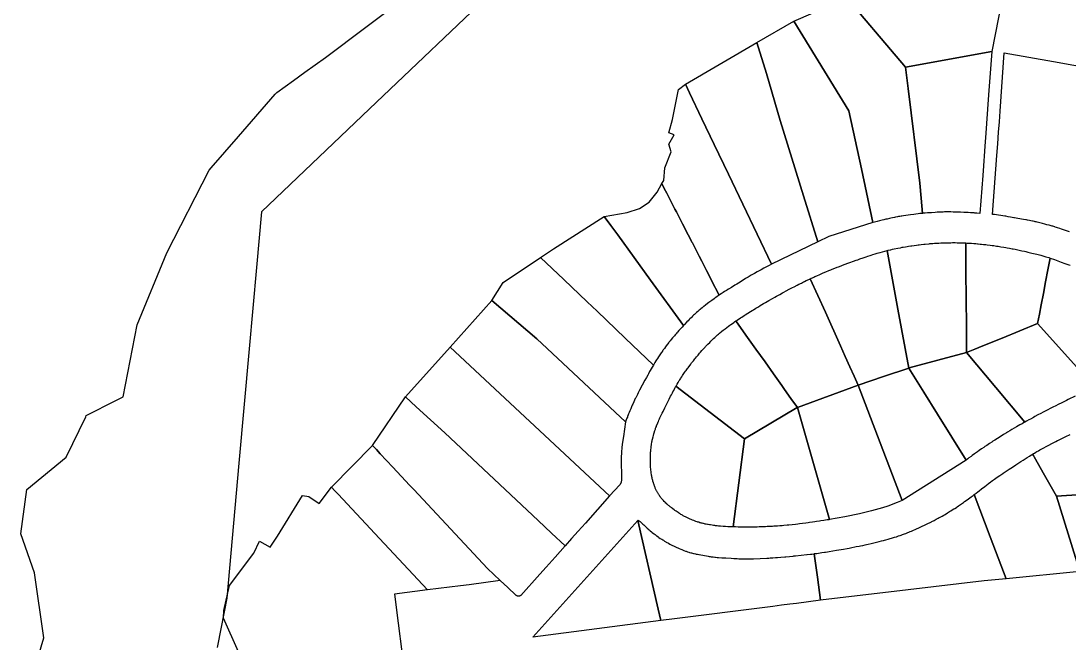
# Model space of a CAD drawing. Header units: metres. Extents: x 3 to 1005126, y 39 to 4383651.
# Drawn here: x 478010.8 to 478348, y 4364509.4 to 4364709.8 of the extents above; entities that cross this region are included whole.
import ezdxf

# ---------------------------------------------------------------- set-up
doc = ezdxf.new("R2010")
doc.units = ezdxf.units.M
doc.header["$MEASUREMENT"] = 0
doc.layers.add('TM_Llucmajor', color=7, linetype='Continuous')

msp = doc.modelspace()

# ---------------------------------------------------------------- linework, layer by layer
at = {"layer": 'TM_Llucmajor', "linetype": 'Continuous', "flags": 128}
for points in [[(478159.1, 4364891.55), (478156.38, 4364854.89), (478167.66, 4364843.86), (478180.31, 4364831.49), (478208.1, 4364804.34), (478226.21, 4364786.65), (478238.43, 4364764.85), (478185.68, 4364741.55), (478162.17, 4364718.93), (478125.14, 4364683.59), (478088.1, 4364648.26), (478086.51, 4364630.39), (478084.17, 4364604.15), (478080.89, 4364567.42), (478077.01, 4364523.94), (478075.13, 4364514.51), (478073.84, 4364508.03)], [(478274.28, 4364719.93), (478295.37, 4364694.93), (478296.2, 4364688.08), (478299.93, 4364657.51), (478300.39, 4364652.66), (478300.84, 4364647.81), (478300.72, 4364647.8), (478300.3, 4364647.76), (478300.01, 4364647.73), (478299.46, 4364647.67), (478298.63, 4364647.57), (478298.08, 4364647.49), (478296.99, 4364647.35), (478295.46, 4364647.15), (478294.7, 4364647.04), (478294.18, 4364646.96), (478293.92, 4364646.92), (478293.53, 4364646.86), (478293.07, 4364646.78), (478292.75, 4364646.72), (478292.14, 4364646.6), (478291.83, 4364646.53), (478291.22, 4364646.41), (478290.61, 4364646.27), (478290.21, 4364646.18), (478289.41, 4364645.99), (478289.05, 4364645.9), (478288.35, 4364645.73), (478287.88, 4364645.62), (478286.94, 4364645.38), (478286.23, 4364645.2), (478285.41, 4364644.99), (478284.99, 4364644.88), (478284.86, 4364644.84), (478284.86, 4364644.84), (478281.2, 4364662.18), (478277.11, 4364680.79), (478259.44, 4364709.75), (478265.65, 4364712.42)], [(478012.93, 4364493.75), (478018.09, 4364511.15), (478015.15, 4364532.02), (478010.76, 4364544.66), (478012.67, 4364558.86), (478025.33, 4364569.34), (478031.58, 4364582.25), (478031.79, 4364582.69), (478041.49, 4364587.64), (478043.62, 4364588.73), (478048.1, 4364611.94), (478057.64, 4364635.07), (478071.32, 4364661.78), (478071.92, 4364662.47), (478080.76, 4364672.62), (478092.59, 4364686.21), (478093.09, 4364686.78), (478098.45, 4364690.63), (478102.14, 4364693.28), (478108.79, 4364698.05), (478135.17, 4364717.98)], [(478348.16, 4364641.87), (478347.49, 4364642.09), (478346.17, 4364642.52), (478345.53, 4364642.74), (478345, 4364642.93), (478344.28, 4364643.17), (478343.91, 4364643.3), (478343.54, 4364643.42), (478343.35, 4364643.48), (478343.06, 4364643.57), (478342.77, 4364643.65), (478342.57, 4364643.71), (478342.18, 4364643.82), (478341.61, 4364643.97), (478340.85, 4364644.17), (478340.48, 4364644.26), (478340.15, 4364644.35), (478339.48, 4364644.53), (478338.58, 4364644.76), (478338.13, 4364644.88), (478337.67, 4364645), (478337.43, 4364645.05), (478337.09, 4364645.13), (478336.86, 4364645.19), (478336.4, 4364645.29), (478336.17, 4364645.34), (478335.71, 4364645.44), (478335.26, 4364645.53), (478334.65, 4364645.65), (478334.34, 4364645.7), (478334.02, 4364645.76), (478333.37, 4364645.87), (478331.46, 4364646.2), (478330.46, 4364646.38), (478330.26, 4364646.41), (478329.11, 4364646.62), (478328.43, 4364646.74), (478327.67, 4364646.88), (478327.32, 4364646.94), (478324.01, 4364647.4), (478323.65, 4364647.44), (478323.31, 4364647.47), (478324.76, 4364666.5), (478325.05, 4364670.21), (478325.33, 4364673.93), (478325.57, 4364677.33), (478325.8, 4364680.73), (478327.09, 4364699.53), (478343, 4364696.73), (478356.02, 4364694.4)], [(478356.29, 4364591.88), (478337.87, 4364612.35), (478338.44, 4364615.33), (478339.01, 4364618.33), (478339.71, 4364622.03), (478340.42, 4364625.73), (478341.16, 4364629.59), (478341.89, 4364633.44), (478343.25, 4364632.96), (478345.45, 4364632.13), (478345.77, 4364632), (478346.3, 4364631.82), (478347.92, 4364631.24), (478348.32, 4364631.09)], [(478349.95, 4364588.92), (478347.71, 4364587.84), (478347.16, 4364587.56), (478346.04, 4364587.02), (478345.49, 4364586.74), (478344.65, 4364586.33), (478343.55, 4364585.77), (478342.99, 4364585.49), (478342.16, 4364585.07), (478340.92, 4364584.43), (478339.61, 4364583.75), (478338.95, 4364583.41), (478337.97, 4364582.89), (478336.99, 4364582.36), (478336.5, 4364582.1), (478335.53, 4364581.57), (478335.04, 4364581.31), (478334.31, 4364580.9), (478333.78, 4364580.61), (478333.78, 4364580.61), (478324.39, 4364591.79), (478315, 4364602.97), (478317.64, 4364604.06), (478320.28, 4364605.14), (478326.43, 4364607.66), (478337.87, 4364612.35), (478356.29, 4364591.88)], [(478379.84, 4364559.15), (478343.96, 4364556.77), (478343.96, 4364556.77), (478340.11, 4364563.54), (478336.75, 4364569.45), (478336.51, 4364569.88), (478336.26, 4364570.31), (478336.57, 4364570.5), (478336.82, 4364570.64), (478337.33, 4364570.94), (478337.58, 4364571.08), (478338.1, 4364571.37), (478338.61, 4364571.65), (478339.66, 4364572.22), (478340.88, 4364572.88), (478341.48, 4364573.21), (478342.39, 4364573.69), (478343.31, 4364574.17), (478343.76, 4364574.4), (478344.26, 4364574.65), (478344.59, 4364574.82), (478345.26, 4364575.15), (478346.27, 4364575.64), (478346.94, 4364575.97), (478348.3, 4364576.62)], [(478080.79, 4364506.66), (478075.88, 4364517.47), (478076.06, 4364519.9), (478077.82, 4364527.95), (478085.66, 4364538.42), (478087.53, 4364542.24), (478090.99, 4364540.3), (478093.27, 4364543.87), (478101.36, 4364556.96), (478103.36, 4364556.66), (478106.69, 4364554.37), (478110.69, 4364559.67), (478111.78, 4364558.51), (478112.86, 4364557.34), (478126.11, 4364543.14), (478141.53, 4364526.62), (478130.95, 4364525.2), (478132.14, 4364515.9), (478133.33, 4364506.59)]]:
    msp.add_lwpolyline(points, dxfattribs=at)
for points in [[(478295.37, 4364694.93), (478274.28, 4364719.93), (478275.36, 4364726.65), (478326.05, 4364718.93), (478326.2, 4364718.53), (478326.34, 4364718.12), (478326.87, 4364716.89), (478326.35, 4364716.36), (478323.1, 4364699.96), (478295.37, 4364694.93)], [(478267.1, 4364638.6), (478262.52, 4364653.47), (478255.05, 4364677.67), (478250.61, 4364692.84), (478247.54, 4364702.8), (478259.44, 4364709.75), (478277.11, 4364680.79), (478281.2, 4364662.18), (478284.86, 4364644.84), (478270.74, 4364640.35), (478267.1, 4364638.6)], [(478252.2, 4364631.46), (478238.39, 4364660.41), (478233.84, 4364669.95), (478229.85, 4364678.3), (478225.87, 4364686.66), (478225.22, 4364688.01), (478224.57, 4364689.37), (478247.54, 4364702.8), (478250.61, 4364692.84), (478255.05, 4364677.67), (478262.52, 4364653.47), (478267.1, 4364638.6), (478252.2, 4364631.46)], [(478300.84, 4364647.81), (478300.39, 4364652.66), (478299.93, 4364657.51), (478296.2, 4364688.08), (478295.37, 4364694.93), (478323.1, 4364699.96), (478322.11, 4364686.04), (478321.12, 4364672.12), (478321.04, 4364670.98), (478320.2, 4364659.96), (478319.27, 4364647.81), (478318.29, 4364647.89), (478317.7, 4364647.93), (478317.4, 4364647.95), (478317.03, 4364647.98), (478316.3, 4364648.02), (478315.56, 4364648.07), (478315.07, 4364648.09), (478314.09, 4364648.14), (478313.1, 4364648.18), (478312.59, 4364648.2), (478311.83, 4364648.22), (478311.09, 4364648.25), (478310.71, 4364648.25), (478309.89, 4364648.27), (478309.48, 4364648.27), (478308.85, 4364648.28), (478308.23, 4364648.27), (478307.92, 4364648.26), (478307.44, 4364648.25), (478307.13, 4364648.24), (478306.5, 4364648.21), (478306.19, 4364648.19), (478305.57, 4364648.15), (478304.95, 4364648.11), (478303.73, 4364648.02), (478302.41, 4364647.94), (478301.73, 4364647.89), (478301.06, 4364647.83), (478300.84, 4364647.81)], [(478220.73, 4364650.07), (478219.73, 4364652.01), (478218.56, 4364654.29), (478217.76, 4364655.86), (478216.95, 4364657.43), (478217.55, 4364658.39), (478217.95, 4364662.52), (478219.94, 4364667.68), (478219.23, 4364670.13), (478220.96, 4364673.06), (478219.21, 4364673.76), (478220.44, 4364678.09), (478222.3, 4364687.66), (478224.57, 4364689.37), (478225.22, 4364688.01), (478225.87, 4364686.66), (478229.85, 4364678.3), (478233.84, 4364669.95), (478238.39, 4364660.41), (478252.2, 4364631.46), (478251.46, 4364631.06), (478249.75, 4364630.15), (478248.89, 4364629.68), (478248.04, 4364629.21), (478247.61, 4364628.97), (478246.76, 4364628.49), (478246.33, 4364628.25), (478245.7, 4364627.88), (478245.1, 4364627.52), (478244.71, 4364627.28), (478243.92, 4364626.81), (478243.14, 4364626.32), (478241.6, 4364625.36), (478241.09, 4364625.04), (478240.44, 4364624.65), (478239.35, 4364623.98), (478238.37, 4364623.38), (478237.87, 4364623.08), (478237.76, 4364623.01), (478237.13, 4364622.61), (478236.64, 4364622.3), (478236.39, 4364622.14), (478236.02, 4364621.9), (478235.47, 4364621.53), (478235.41, 4364621.49), (478232.99, 4364626.2), (478232.14, 4364627.85), (478231.36, 4364629.38), (478230.57, 4364630.9), (478229.78, 4364632.45), (478228.98, 4364634), (478227.76, 4364636.38), (478226.78, 4364638.3), (478226.66, 4364638.53), (478226.54, 4364638.75), (478226.13, 4364639.56), (478225.43, 4364640.92), (478224.48, 4364642.77), (478224.32, 4364643.09), (478223.64, 4364644.41), (478223.37, 4364644.92), (478222.51, 4364646.6), (478221.65, 4364648.28), (478221.19, 4364649.17), (478220.73, 4364650.07)], [(478223.92, 4364611.67), (478213.34, 4364626.27), (478202.76, 4364640.87), (478200.59, 4364643.86), (478198.42, 4364646.86), (478205.85, 4364648.14), (478209.75, 4364649.34), (478212.91, 4364651.41), (478215.44, 4364654.67), (478216.95, 4364657.43), (478217.76, 4364655.86), (478218.56, 4364654.29), (478219.73, 4364652.01), (478220.73, 4364650.07), (478221.19, 4364649.17), (478221.65, 4364648.28), (478222.51, 4364646.6), (478223.37, 4364644.92), (478223.64, 4364644.41), (478224.32, 4364643.09), (478224.48, 4364642.77), (478225.43, 4364640.92), (478226.13, 4364639.56), (478226.54, 4364638.75), (478226.66, 4364638.53), (478226.78, 4364638.3), (478227.76, 4364636.38), (478228.98, 4364634), (478229.78, 4364632.45), (478230.57, 4364630.9), (478231.36, 4364629.38), (478232.14, 4364627.85), (478232.99, 4364626.2), (478235.41, 4364621.49), (478235.19, 4364621.34), (478234.65, 4364620.96), (478234.11, 4364620.57), (478233.75, 4364620.31), (478233.05, 4364619.79), (478232.43, 4364619.33), (478232.12, 4364619.1), (478231.66, 4364618.75), (478230.97, 4364618.22), (478230.52, 4364617.86), (478230.29, 4364617.68), (478229.95, 4364617.4), (478229.53, 4364617.07), (478229.33, 4364616.89), (478229.01, 4364616.63), (478228.55, 4364616.24), (478228.1, 4364615.85), (478227.87, 4364615.64), (478227.42, 4364615.24), (478227.19, 4364615.03), (478226.86, 4364614.71), (478226.56, 4364614.42), (478226.36, 4364614.22), (478225.97, 4364613.83), (478225.78, 4364613.63), (478225.39, 4364613.24), (478225.02, 4364612.84), (478224.27, 4364612.05), (478223.92, 4364611.67)], [(478214.25, 4364598.98), (478205.18, 4364607.64), (478196.11, 4364616.3), (478194.51, 4364617.83), (478192.91, 4364619.36), (478185.44, 4364626.49), (478177.97, 4364633.62), (478182.09, 4364636.39), (478198.42, 4364646.86), (478200.59, 4364643.86), (478202.76, 4364640.87), (478213.34, 4364626.27), (478223.92, 4364611.67), (478223.46, 4364611.17), (478223.05, 4364610.73), (478222.44, 4364610.06), (478222.03, 4364609.61), (478221.83, 4364609.38), (478221.53, 4364609.03), (478221.22, 4364608.68), (478221.01, 4364608.43), (478220.61, 4364607.95), (478220.41, 4364607.71), (478220.01, 4364607.22), (478219.61, 4364606.73), (478219.35, 4364606.4), (478219.17, 4364606.18), (478218.83, 4364605.74), (478218.36, 4364605.12), (478218.12, 4364604.81), (478217.78, 4364604.34), (478217.43, 4364603.87), (478217.26, 4364603.63), (478216.93, 4364603.15), (478216.76, 4364602.91), (478216.51, 4364602.55), (478216.3, 4364602.25), (478215.9, 4364601.64), (478215.51, 4364601.03), (478215.25, 4364600.62), (478215.08, 4364600.35), (478214.74, 4364599.8), (478214.5, 4364599.4), (478214.33, 4364599.13), (478214.25, 4364598.98)], [(478296.4, 4364598.01), (478292.93, 4364616.92), (478289.45, 4364635.83), (478289.55, 4364635.85), (478289.83, 4364635.92), (478290.38, 4364636.05), (478290.66, 4364636.12), (478291.21, 4364636.25), (478291.76, 4364636.37), (478292.87, 4364636.61), (478293.71, 4364636.77), (478294.27, 4364636.88), (478294.64, 4364636.95), (478295.38, 4364637.08), (478295.94, 4364637.17), (478296.31, 4364637.23), (478297.06, 4364637.35), (478297.44, 4364637.41), (478298.19, 4364637.51), (478298.93, 4364637.61), (478299.43, 4364637.68), (478299.77, 4364637.72), (478300.44, 4364637.8), (478301.27, 4364637.89), (478301.68, 4364637.93), (478302.92, 4364638.05), (478303.23, 4364638.07), (478303.86, 4364638.12), (478304.17, 4364638.15), (478304.64, 4364638.18), (478305.57, 4364638.24), (478306.04, 4364638.26), (478306.74, 4364638.3), (478307.37, 4364638.32), (478307.68, 4364638.33), (478308.15, 4364638.35), (478308.85, 4364638.37), (478309.55, 4364638.38), (478309.91, 4364638.38), (478310.53, 4364638.39), (478311.31, 4364638.39), (478312.01, 4364638.38), (478312.72, 4364638.37), (478313.07, 4364638.36), (478313.77, 4364638.33), (478314.12, 4364638.32), (478314.65, 4364638.3), (478314.74, 4364638.29), (478314.81, 4364629.25), (478314.88, 4364620.21), (478314.94, 4364611.59), (478314.95, 4364609.71), (478314.98, 4364606.34), (478315, 4364602.97), (478296.49, 4364598.04), (478296.4, 4364598.01)], [(478314.74, 4364638.29), (478315.18, 4364638.27), (478315.53, 4364638.25), (478316.24, 4364638.21), (478316.59, 4364638.19), (478317.3, 4364638.14), (478318, 4364638.08), (478318.47, 4364638.04), (478318.78, 4364638.01), (478319.41, 4364637.95), (478319.76, 4364637.92), (478320.47, 4364637.84), (478321.17, 4364637.77), (478321.64, 4364637.71), (478322.57, 4364637.59), (478323.27, 4364637.5), (478323.74, 4364637.43), (478324.67, 4364637.3), (478325.14, 4364637.23), (478326.07, 4364637.08), (478327.01, 4364636.92), (478327.63, 4364636.81), (478328.04, 4364636.74), (478328.87, 4364636.59), (478329.64, 4364636.44), (478330.02, 4364636.37), (478330.6, 4364636.25), (478331.47, 4364636.08), (478332.33, 4364635.9), (478332.76, 4364635.8), (478333.63, 4364635.61), (478334.05, 4364635.51), (478334.7, 4364635.36), (478335.56, 4364635.16), (478335.99, 4364635.05), (478337.59, 4364634.65), (478338.45, 4364634.42), (478338.87, 4364634.31), (478339.51, 4364634.13), (478340.46, 4364633.86), (478341.42, 4364633.59), (478341.89, 4364633.44), (478341.16, 4364629.59), (478340.42, 4364625.73), (478339.71, 4364622.03), (478339.01, 4364618.33), (478338.44, 4364615.33), (478337.87, 4364612.35), (478326.43, 4364607.66), (478320.28, 4364605.14), (478317.64, 4364604.06), (478315, 4364602.97), (478314.98, 4364606.34), (478314.95, 4364609.71), (478314.94, 4364611.59), (478314.88, 4364620.21), (478314.81, 4364629.25), (478314.74, 4364638.29)], [(478280.16, 4364592.49), (478278.83, 4364595.44), (478277.49, 4364598.41), (478275.98, 4364601.77), (478274.46, 4364605.13), (478269.59, 4364615.95), (478264.71, 4364626.78), (478265, 4364626.91), (478265.4, 4364627.1), (478265.88, 4364627.31), (478266.2, 4364627.46), (478266.84, 4364627.75), (478267.8, 4364628.17), (478268.45, 4364628.45), (478268.88, 4364628.64), (478269.74, 4364629), (478270.71, 4364629.4), (478271.37, 4364629.67), (478271.8, 4364629.84), (478272.67, 4364630.19), (478273.33, 4364630.45), (478273.76, 4364630.62), (478274.64, 4364630.95), (478275.07, 4364631.12), (478275.95, 4364631.45), (478276.83, 4364631.77), (478277.42, 4364631.99), (478278.59, 4364632.41), (478279.51, 4364632.74), (478279.97, 4364632.9), (478280.65, 4364633.14), (478281.69, 4364633.5), (478282.73, 4364633.85), (478283.25, 4364634.02), (478283.94, 4364634.24), (478284.29, 4364634.35), (478284.81, 4364634.52), (478285.59, 4364634.76), (478286.29, 4364634.96), (478286.64, 4364635.07), (478287.17, 4364635.22), (478287.95, 4364635.44), (478288.74, 4364635.65), (478289.14, 4364635.75), (478289.45, 4364635.83), (478292.93, 4364616.92), (478296.4, 4364598.01), (478288.24, 4364595.23), (478284.19, 4364593.86), (478280.16, 4364592.49)], [(478205.32, 4364580.73), (478176.7, 4364607.45), (478162.3, 4364619.76), (478165.96, 4364625.52), (478177.97, 4364633.62), (478185.44, 4364626.49), (478192.91, 4364619.36), (478194.51, 4364617.83), (478196.11, 4364616.3), (478205.18, 4364607.64), (478214.25, 4364598.98), (478214.02, 4364598.6), (478213.86, 4364598.33), (478213.55, 4364597.8), (478213.25, 4364597.26), (478213.04, 4364596.89), (478212.65, 4364596.18), (478212.42, 4364595.76), (478211.97, 4364594.93), (478211.53, 4364594.1), (478210.65, 4364592.44), (478209.81, 4364590.85), (478209.39, 4364590.04), (478209.11, 4364589.49), (478208.97, 4364589.22), (478208.76, 4364588.81), (478208.57, 4364588.42), (478208.43, 4364588.15), (478208.18, 4364587.63), (478207.93, 4364587.09), (478207.6, 4364586.39), (478207.44, 4364586.03), (478207.21, 4364585.49), (478207.09, 4364585.22), (478206.95, 4364584.89), (478206.67, 4364584.22), (478206.46, 4364583.71), (478206.26, 4364583.21), (478206.15, 4364582.95), (478205.96, 4364582.45), (478205.86, 4364582.2), (478205.72, 4364581.82), (478205.52, 4364581.28), (478205.32, 4364580.73)], [(478260.56, 4364585.3), (478258.5, 4364588.23), (478256.43, 4364591.14), (478256.01, 4364591.74), (478255.58, 4364592.33), (478252.87, 4364596.15), (478250.16, 4364599.98), (478248.7, 4364602.04), (478247.24, 4364604.1), (478244.02, 4364608.64), (478240.8, 4364613.18), (478240.89, 4364613.24), (478241.17, 4364613.43), (478242.29, 4364614.17), (478242.66, 4364614.41), (478243.41, 4364614.9), (478243.82, 4364615.16), (478244.65, 4364615.69), (478245.49, 4364616.22), (478246.05, 4364616.56), (478246.43, 4364616.79), (478247.17, 4364617.25), (478248.02, 4364617.76), (478248.59, 4364618.1), (478249.72, 4364618.77), (478250.29, 4364619.11), (478251.43, 4364619.77), (478252.58, 4364620.42), (478253.35, 4364620.85), (478253.86, 4364621.14), (478254.89, 4364621.71), (478255.79, 4364622.21), (478256.25, 4364622.46), (478256.93, 4364622.83), (478257.96, 4364623.38), (478259, 4364623.93), (478259.51, 4364624.2), (478260.55, 4364624.73), (478261.07, 4364625), (478261.85, 4364625.39), (478262.55, 4364625.73), (478262.9, 4364625.91), (478263.42, 4364626.16), (478264.21, 4364626.54), (478264.71, 4364626.78), (478269.59, 4364615.95), (478274.46, 4364605.13), (478275.98, 4364601.77), (478277.49, 4364598.41), (478278.83, 4364595.44), (478280.16, 4364592.49), (478260.56, 4364585.3)], [(478200.17, 4364556.89), (478148.85, 4364604.73), (478162.3, 4364619.76), (478176.7, 4364607.45), (478205.32, 4364580.73), (478204.58, 4364575.96), (478204.31, 4364574.14), (478204.07, 4364572.51), (478203.97, 4364570.79), (478203.87, 4364569.17), (478203.83, 4364566.86), (478203.94, 4364564.21), (478203.94, 4364563.05), (478204, 4364562.08), (478203.83, 4364561.19), (478203.43, 4364560.38), (478200.17, 4364556.89)], [(478243.58, 4364575.23), (478232.5, 4364583.7), (478221.5, 4364592.13), (478221.65, 4364592.4), (478221.91, 4364592.85), (478222.18, 4364593.3), (478222.31, 4364593.53), (478222.58, 4364593.97), (478222.72, 4364594.19), (478222.93, 4364594.52), (478223.07, 4364594.75), (478223.36, 4364595.2), (478223.65, 4364595.64), (478223.85, 4364595.94), (478224.25, 4364596.53), (478224.56, 4364596.97), (478224.77, 4364597.25), (478225.18, 4364597.83), (478225.39, 4364598.12), (478226.25, 4364599.26), (478226.54, 4364599.63), (478226.74, 4364599.88), (478227.13, 4364600.38), (478227.56, 4364600.92), (478227.78, 4364601.19), (478228.11, 4364601.59), (478228.61, 4364602.19), (478229.11, 4364602.78), (478229.37, 4364603.08), (478229.88, 4364603.66), (478230.14, 4364603.95), (478230.53, 4364604.38), (478230.89, 4364604.77), (478231.06, 4364604.95), (478231.33, 4364605.24), (478231.73, 4364605.66), (478232.35, 4364606.28), (478232.71, 4364606.65), (478232.9, 4364606.83), (478233.18, 4364607.1), (478233.6, 4364607.5), (478234.03, 4364607.89), (478234.24, 4364608.09), (478234.68, 4364608.48), (478234.89, 4364608.67), (478235.23, 4364608.96), (478235.51, 4364609.2), (478236.08, 4364609.68), (478236.27, 4364609.83), (478236.66, 4364610.15), (478237.05, 4364610.45), (478237.32, 4364610.66), (478237.84, 4364611.06), (478238.44, 4364611.51), (478238.85, 4364611.81), (478239.12, 4364612), (478239.66, 4364612.39), (478240.07, 4364612.67), (478240.34, 4364612.86), (478240.8, 4364613.18), (478244.02, 4364608.64), (478247.24, 4364604.1), (478248.7, 4364602.04), (478250.16, 4364599.98), (478252.87, 4364596.15), (478255.58, 4364592.33), (478256.01, 4364591.74), (478256.43, 4364591.14), (478258.5, 4364588.23), (478260.56, 4364585.3), (478260.48, 4364585.28), (478243.58, 4364575.23)], [(478185.83, 4364540.71), (478181.5, 4364544.78), (478177.17, 4364548.86), (478147.13, 4364577.14), (478137.94, 4364585.51), (478134.46, 4364588.68), (478148.85, 4364604.73), (478200.17, 4364556.89), (478192.39, 4364548.09), (478190.06, 4364545.47), (478187.94, 4364543.08), (478185.83, 4364540.71)], [(478314.83, 4364568.36), (478305.61, 4364583.18), (478301.24, 4364590.22), (478299.11, 4364593.65), (478296.4, 4364598.01), (478296.49, 4364598.04), (478315, 4364602.97), (478324.39, 4364591.79), (478333.78, 4364580.61), (478333.34, 4364580.36), (478332.86, 4364580.09), (478332.13, 4364579.68), (478331.05, 4364579.06), (478329.61, 4364578.22), (478328.9, 4364577.79), (478328.18, 4364577.36), (478327.83, 4364577.15), (478327.12, 4364576.71), (478326.76, 4364576.5), (478326.23, 4364576.16), (478325.8, 4364575.89), (478324.93, 4364575.34), (478324.07, 4364574.79), (478323.49, 4364574.42), (478323.11, 4364574.17), (478322.35, 4364573.66), (478321.5, 4364573.09), (478320.93, 4364572.71), (478320.56, 4364572.45), (478319.81, 4364571.94), (478319.06, 4364571.42), (478318.56, 4364571.07), (478317.57, 4364570.37), (478316.84, 4364569.84), (478316.47, 4364569.57), (478315.74, 4364569.04), (478315.37, 4364568.77), (478314.83, 4364568.36)], [(478294.26, 4364555.33), (478287.21, 4364573.91), (478280.16, 4364592.49), (478284.19, 4364593.86), (478288.24, 4364595.23), (478296.4, 4364598.01), (478299.11, 4364593.65), (478301.24, 4364590.22), (478305.61, 4364583.18), (478314.83, 4364568.36), (478294.26, 4364555.33)], [(478214.29, 4364560.91), (478214.24, 4364561.05), (478214.15, 4364561.36), (478214.11, 4364561.5), (478214.03, 4364561.81), (478213.95, 4364562.11), (478213.9, 4364562.33), (478213.81, 4364562.74), (478213.78, 4364562.89), (478213.72, 4364563.21), (478213.67, 4364563.52), (478213.63, 4364563.72), (478213.57, 4364564.16), (478213.52, 4364564.46), (478213.5, 4364564.69), (478213.45, 4364565.11), (478213.43, 4364565.32), (478213.35, 4364566.17), (478213.33, 4364566.47), (478213.3, 4364567.04), (478213.29, 4364567.5), (478213.28, 4364567.75), (478213.27, 4364568.1), (478213.27, 4364569.17), (478213.28, 4364569.43), (478213.3, 4364569.96), (478213.31, 4364570.22), (478213.33, 4364570.62), (478213.36, 4364570.98), (478213.37, 4364571.16), (478213.39, 4364571.42), (478213.43, 4364571.82), (478213.48, 4364572.21), (478213.5, 4364572.42), (478213.55, 4364572.77), (478213.57, 4364572.93), (478213.61, 4364573.19), (478213.67, 4364573.59), (478213.74, 4364573.99), (478213.77, 4364574.19), (478213.85, 4364574.58), (478213.89, 4364574.77), (478213.95, 4364575.07), (478214.03, 4364575.39), (478214.07, 4364575.58), (478214.14, 4364575.86), (478214.26, 4364576.3), (478214.41, 4364576.84), (478214.5, 4364577.15), (478214.71, 4364577.85), (478214.87, 4364578.3), (478214.97, 4364578.6), (478215.04, 4364578.81), (478215.19, 4364579.21), (478215.28, 4364579.44), (478215.64, 4364580.34), (478215.77, 4364580.64), (478215.85, 4364580.83), (478216.02, 4364581.23), (478216.22, 4364581.68), (478216.36, 4364581.97), (478216.63, 4364582.57), (478216.77, 4364582.86), (478217.05, 4364583.45), (478217.34, 4364584.04), (478217.92, 4364585.21), (478218.54, 4364586.47), (478218.85, 4364587.09), (478219.32, 4364588.03), (478219.79, 4364588.96), (478220.03, 4364589.42), (478220.36, 4364590.04), (478220.52, 4364590.35), (478220.77, 4364590.81), (478221.14, 4364591.49), (478221.5, 4364592.13), (478232.5, 4364583.7), (478243.58, 4364575.23), (478241.75, 4364561.07), (478239.91, 4364546.84), (478239.6, 4364546.85), (478238.63, 4364546.89), (478238.14, 4364546.92), (478237.41, 4364546.96), (478236.69, 4364547), (478235.85, 4364547.07), (478235.6, 4364547.09), (478235.24, 4364547.12), (478234.71, 4364547.18), (478234.23, 4364547.23), (478233.99, 4364547.26), (478233.63, 4364547.31), (478233.1, 4364547.38), (478232.57, 4364547.46), (478232.3, 4364547.51), (478231.83, 4364547.59), (478231.6, 4364547.64), (478231.25, 4364547.7), (478230.9, 4364547.78), (478230.73, 4364547.82), (478230.39, 4364547.9), (478230.21, 4364547.94), (478229.95, 4364548), (478229.61, 4364548.09), (478229.44, 4364548.14), (478229.19, 4364548.21), (478228.81, 4364548.32), (478228.49, 4364548.42), (478228.28, 4364548.49), (478227.86, 4364548.63), (478227.66, 4364548.71), (478227.24, 4364548.86), (478226.83, 4364549.02), (478226.56, 4364549.13), (478226.38, 4364549.21), (478226.02, 4364549.36), (478225.82, 4364549.45), (478225.42, 4364549.64), (478225.03, 4364549.83), (478224.77, 4364549.96), (478224.59, 4364550.05), (478224.25, 4364550.23), (478223.86, 4364550.44), (478223.6, 4364550.59), (478223.43, 4364550.69), (478223.09, 4364550.88), (478222.84, 4364551.04), (478222.68, 4364551.14), (478222.35, 4364551.35), (478222.18, 4364551.46), (478221.85, 4364551.67), (478221.53, 4364551.89), (478221.31, 4364552.04), (478221.17, 4364552.14), (478220.89, 4364552.34), (478220.52, 4364552.62), (478220.34, 4364552.75), (478220.07, 4364552.96), (478219.81, 4364553.17), (478219.68, 4364553.28), (478219.41, 4364553.5), (478219.29, 4364553.59), (478219.09, 4364553.77), (478218.84, 4364553.99), (478218.71, 4364554.11), (478218.53, 4364554.27), (478218.25, 4364554.54), (478218.01, 4364554.78), (478217.9, 4364554.89), (478217.72, 4364555.08), (478217.47, 4364555.34), (478217.22, 4364555.62), (478217.09, 4364555.77), (478216.88, 4364556.03), (478216.78, 4364556.15), (478216.62, 4364556.36), (478216.47, 4364556.54), (478216.4, 4364556.64), (478216.25, 4364556.84), (478216.18, 4364556.96), (478216.08, 4364557.11), (478215.94, 4364557.31), (478215.87, 4364557.42), (478215.77, 4364557.57), (478215.63, 4364557.81), (478215.57, 4364557.92), (478215.46, 4364558.11), (478215.35, 4364558.31), (478215.28, 4364558.46), (478215.14, 4364558.73), (478215.04, 4364558.93), (478214.97, 4364559.07), (478214.85, 4364559.37), (478214.79, 4364559.5), (478214.67, 4364559.79), (478214.56, 4364560.09), (478214.49, 4364560.29), (478214.45, 4364560.42), (478214.36, 4364560.67), (478214.29, 4364560.91)], [(478270.89, 4364549.2), (478265.73, 4364567.26), (478260.56, 4364585.3), (478280.16, 4364592.49), (478287.21, 4364573.91), (478294.26, 4364555.33), (478292.7, 4364554.69), (478289.62, 4364553.57), (478287.99, 4364553.03), (478284.45, 4364552), (478280.51, 4364551.02), (478275.82, 4364550.06), (478270.89, 4364549.2)], [(478134.46, 4364561.73), (478130.41, 4364566.07), (478126.36, 4364570.41), (478125.1, 4364571.76), (478123.85, 4364573.11), (478134.46, 4364588.68), (478137.94, 4364585.51), (478147.13, 4364577.14), (478177.17, 4364548.86), (478181.5, 4364544.78), (478185.83, 4364540.71), (478182.61, 4364537.07), (478179.73, 4364533.89), (478177.75, 4364531.67), (478171.58, 4364524.78), (478171.5, 4364524.73), (478171.41, 4364524.68), (478171.32, 4364524.64), (478171.23, 4364524.6), (478171.13, 4364524.58), (478171.03, 4364524.56), (478170.93, 4364524.55), (478170.83, 4364524.54), (478170.73, 4364524.55), (478170.63, 4364524.56), (478170.53, 4364524.58), (478170.43, 4364524.61), (478170.34, 4364524.64), (478170.25, 4364524.69), (478170.16, 4364524.74), (478170.07, 4364524.8), (478170, 4364524.86), (478167.39, 4364527.31), (478164.96, 4364529.59), (478160.83, 4364533.47), (478137.15, 4364558.84), (478135.8, 4364560.29), (478134.46, 4364561.73)], [(478270.89, 4364549.2), (478270.74, 4364549.17), (478270.1, 4364549.07), (478269.13, 4364548.91), (478268.15, 4364548.76), (478267.67, 4364548.68), (478266.7, 4364548.54), (478266.21, 4364548.47), (478265.48, 4364548.36), (478264.51, 4364548.22), (478264.02, 4364548.16), (478263.29, 4364548.06), (478262.19, 4364547.92), (478261.21, 4364547.8), (478260.73, 4364547.74), (478260, 4364547.66), (478258.9, 4364547.54), (478257.8, 4364547.43), (478257.25, 4364547.38), (478256.22, 4364547.29), (478255.7, 4364547.24), (478254.93, 4364547.18), (478254.15, 4364547.12), (478253.77, 4364547.1), (478252.99, 4364547.05), (478252.6, 4364547.02), (478252.02, 4364546.99), (478251.25, 4364546.95), (478250.86, 4364546.93), (478250.28, 4364546.9), (478249.41, 4364546.86), (478248.24, 4364546.83), (478247.66, 4364546.81), (478246.79, 4364546.79), (478245.92, 4364546.78), (478245.48, 4364546.78), (478244.71, 4364546.77), (478243.74, 4364546.77), (478242.87, 4364546.78), (478241.99, 4364546.79), (478241.56, 4364546.8), (478240.69, 4364546.82), (478240.25, 4364546.83), (478239.91, 4364546.84), (478241.75, 4364561.07), (478243.58, 4364575.23), (478260.48, 4364585.28), (478260.56, 4364585.3), (478265.73, 4364567.26), (478270.89, 4364549.2)], [(478141.53, 4364526.62), (478126.11, 4364543.14), (478112.86, 4364557.34), (478111.78, 4364558.51), (478110.69, 4364559.67), (478123.85, 4364573.11), (478125.1, 4364571.76), (478126.36, 4364570.41), (478130.41, 4364566.07), (478134.46, 4364561.73), (478135.8, 4364560.29), (478137.15, 4364558.84), (478160.83, 4364533.47), (478164.96, 4364529.59), (478155.01, 4364528.2), (478152.22, 4364527.85), (478141.53, 4364526.62)], [(478327.76, 4364530.14), (478322.63, 4364543.63), (478317.46, 4364557.23), (478318.07, 4364557.72), (478318.67, 4364558.18), (478319.07, 4364558.49), (478319.86, 4364559.1), (478320.9, 4364559.91), (478321.42, 4364560.31), (478321.94, 4364560.71), (478322.19, 4364560.91), (478322.71, 4364561.3), (478322.97, 4364561.49), (478323.36, 4364561.78), (478323.72, 4364562.04), (478323.96, 4364562.21), (478324.45, 4364562.55), (478325.19, 4364563.06), (478325.69, 4364563.4), (478326.69, 4364564.08), (478326.79, 4364564.14), (478328.05, 4364564.99), (478328.73, 4364565.44), (478329.74, 4364566.11), (478330.89, 4364566.86), (478332.44, 4364567.86), (478333.21, 4364568.36), (478334.55, 4364569.23), (478335.21, 4364569.66), (478335.65, 4364569.94), (478335.87, 4364570.07), (478336.2, 4364570.28), (478336.26, 4364570.31), (478336.51, 4364569.88), (478336.75, 4364569.45), (478340.11, 4364563.54), (478343.96, 4364556.77), (478351.46, 4364532.48), (478327.76, 4364530.14)], [(478268.04, 4364523.21), (478267, 4364530.71), (478265.96, 4364538.22), (478266.03, 4364538.23), (478266.84, 4364538.33), (478267.91, 4364538.48), (478268.45, 4364538.56), (478269.26, 4364538.68), (478269.66, 4364538.74), (478270.27, 4364538.83), (478270.84, 4364538.92), (478271.98, 4364539.11), (478273.11, 4364539.31), (478273.87, 4364539.44), (478275.37, 4364539.71), (478276.6, 4364539.94), (478277.22, 4364540.05), (478278.14, 4364540.22), (478279.06, 4364540.4), (478279.52, 4364540.49), (478280.44, 4364540.68), (478280.91, 4364540.77), (478281.6, 4364540.91), (478282.39, 4364541.08), (478282.79, 4364541.17), (478283.38, 4364541.3), (478284.27, 4364541.5), (478285.16, 4364541.7), (478285.6, 4364541.81), (478286.49, 4364542.02), (478286.93, 4364542.14), (478287.59, 4364542.31), (478288.23, 4364542.47), (478288.55, 4364542.56), (478289.02, 4364542.69), (478289.74, 4364542.89), (478290.45, 4364543.1), (478290.81, 4364543.2), (478291.51, 4364543.42), (478291.87, 4364543.53), (478292.41, 4364543.7), (478293.08, 4364543.92), (478293.67, 4364544.13), (478293.97, 4364544.23), (478294.41, 4364544.39), (478295.07, 4364544.64), (478295.41, 4364544.76), (478295.84, 4364544.93), (478296.06, 4364545.02), (478296.39, 4364545.16), (478296.89, 4364545.36), (478297.24, 4364545.51), (478297.49, 4364545.62), (478297.96, 4364545.83), (478298.47, 4364546.06), (478303.72, 4364548.53), (478303.84, 4364548.59), (478304.58, 4364548.96), (478305.24, 4364549.3), (478305.68, 4364549.53), (478305.91, 4364549.65), (478306.23, 4364549.83), (478306.53, 4364549.99), (478307.11, 4364550.32), (478307.7, 4364550.65), (478308.08, 4364550.88), (478308.84, 4364551.33), (478309.54, 4364551.76), (478309.89, 4364551.98), (478310.42, 4364552.3), (478310.94, 4364552.63), (478311.21, 4364552.8), (478311.73, 4364553.14), (478311.99, 4364553.32), (478312.38, 4364553.58), (478313.34, 4364554.24), (478313.97, 4364554.69), (478314.39, 4364554.99), (478315.21, 4364555.59), (478316.06, 4364556.2), (478316.49, 4364556.52), (478317.13, 4364556.98), (478317.46, 4364557.23), (478322.63, 4364543.63), (478327.76, 4364530.14), (478320.65, 4364529.45), (478296.21, 4364526.58), (478268.04, 4364523.21)], [(478351.46, 4364532.48), (478343.96, 4364556.77), (478379.84, 4364559.15), (478381.35, 4364535.47), (478351.46, 4364532.48)], [(478216.67, 4364516.66), (478175.44, 4364511.35), (478209.2, 4364548.91), (478215.81, 4364520.38), (478216.67, 4364516.66)], [(478216.67, 4364516.66), (478215.81, 4364520.38), (478209.2, 4364548.91), (478209.33, 4364549.06), (478209.97, 4364548.63), (478210.2, 4364548.4), (478210.35, 4364548.24), (478210.66, 4364547.94), (478210.82, 4364547.78), (478211.13, 4364547.48), (478211.45, 4364547.18), (478211.66, 4364546.98), (478212.09, 4364546.59), (478212.43, 4364546.28), (478212.6, 4364546.13), (478212.86, 4364545.9), (478213.25, 4364545.57), (478213.65, 4364545.24), (478213.86, 4364545.07), (478214.26, 4364544.75), (478214.47, 4364544.59), (478214.78, 4364544.35), (478215.11, 4364544.1), (478215.34, 4364543.94), (478215.78, 4364543.63), (478216.01, 4364543.47), (478216.47, 4364543.16), (478216.92, 4364542.87), (478217.23, 4364542.67), (478217.44, 4364542.54), (478217.85, 4364542.29), (478218.21, 4364542.07), (478218.4, 4364541.96), (478219.1, 4364541.56), (478219.53, 4364541.32), (478219.75, 4364541.2), (478220.18, 4364540.98), (478220.4, 4364540.86), (478220.73, 4364540.7), (478221.09, 4364540.52), (478221.33, 4364540.4), (478221.81, 4364540.18), (478222.06, 4364540.08), (478222.55, 4364539.86), (478223.03, 4364539.66), (478223.36, 4364539.53), (478223.58, 4364539.44), (478224.02, 4364539.27), (478224.54, 4364539.08), (478224.81, 4364538.98), (478225.22, 4364538.84), (478225.62, 4364538.71), (478225.84, 4364538.64), (478226.25, 4364538.52), (478226.47, 4364538.46), (478226.79, 4364538.38), (478227.12, 4364538.3), (478227.35, 4364538.24), (478227.77, 4364538.15), (478227.99, 4364538.11), (478228.42, 4364538.03), (478228.84, 4364537.95), (478228.92, 4364537.94), (478231.85, 4364537.39), (478232.22, 4364537.33), (478232.47, 4364537.29), (478232.83, 4364537.24), (478233.22, 4364537.19), (478233.48, 4364537.16), (478233.98, 4364537.11), (478234.24, 4364537.08), (478234.74, 4364537.04), (478235.24, 4364537.01), (478236.22, 4364536.94), (478236.65, 4364536.91), (478237.53, 4364536.86), (478239.28, 4364536.74), (478240.16, 4364536.69), (478241.23, 4364536.63), (478241.77, 4364536.6), (478242.59, 4364536.57), (478243.13, 4364536.56), (478243.41, 4364536.55), (478243.82, 4364536.54), (478244.19, 4364536.54), (478244.43, 4364536.54), (478244.92, 4364536.54), (478245.65, 4364536.55), (478245.98, 4364536.56), (478246.48, 4364536.57), (478250.73, 4364536.77), (478251.4, 4364536.82), (478251.83, 4364536.85), (478252.69, 4364536.91), (478253.55, 4364536.97), (478254.13, 4364537.02), (478255.27, 4364537.11), (478256.54, 4364537.23), (478256.84, 4364537.26), (478259.21, 4364537.47), (478259.41, 4364537.49), (478259.62, 4364537.51), (478259.81, 4364537.53), (478260.01, 4364537.55), (478263.59, 4364537.93), (478263.76, 4364537.95), (478264.82, 4364538.08), (478265.22, 4364538.12), (478265.96, 4364538.22), (478267, 4364530.71), (478268.04, 4364523.21), (478264.18, 4364522.71), (478260.33, 4364522.22), (478259.26, 4364522.08), (478258.19, 4364521.94), (478255.46, 4364521.59), (478252.72, 4364521.24), (478250.95, 4364521.01), (478221.06, 4364517.22), (478216.67, 4364516.66)]]:
    msp.add_lwpolyline(points, close=True, dxfattribs=at)

doc.saveas('drawing.dxf')
